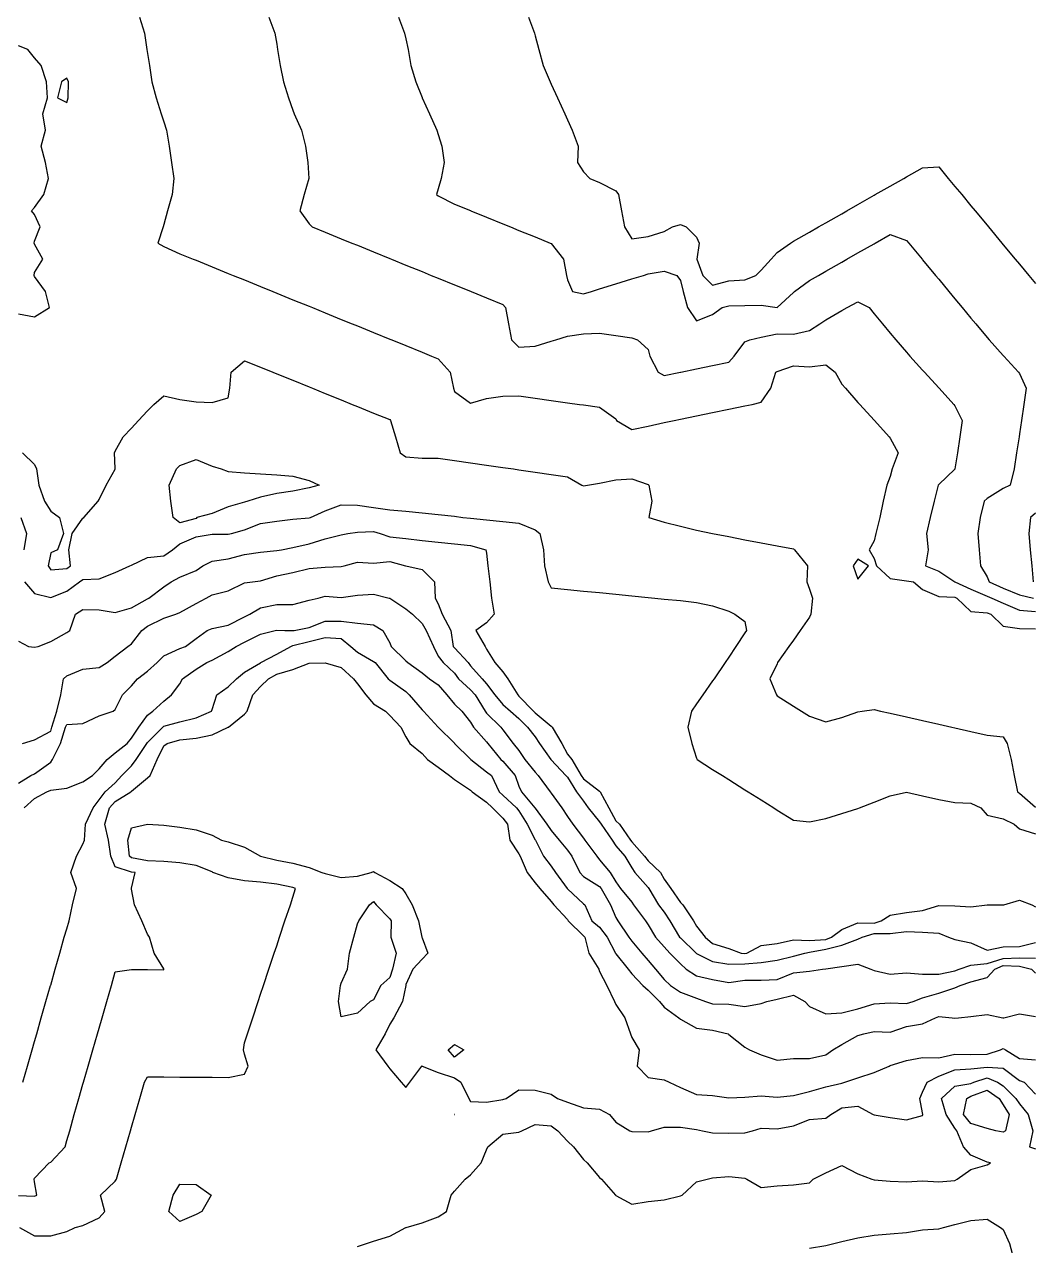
# Model space of a CAD drawing. Header units: metres. Extents: x 2681030 to 2681330, y 1246000 to 1246290.
# Drawn here: x 2681271.94 to 2681303.16, y 1246122.69 to 1246160.52 of the extents above; entities that cross this region are included whole.
import ezdxf

# ---------------------------------------------------------------- set-up
doc = ezdxf.new("R2010")
doc.units = ezdxf.units.M
doc.layers.add('BASIS_HOEHENLINIEN', color=8, linetype='Continuous')

msp = doc.modelspace()

# ---------------------------------------------------------------- linework, layer by layer
at = {"layer": 'BASIS_HOEHENLINIEN'}
for points, elevation in [([(2681275.495, 1246160.75), (2681275.656, 1246160.25), (2681275.731, 1246159.75), (2681275.75, 1246159.625), (2681275.806, 1246159.25), (2681275.881, 1246158.75), (2681276.02, 1246158.25), (2681276.168, 1246157.75), (2681276.25, 1246157.502), (2681276.335, 1246157.25), (2681276.419, 1246156.75), (2681276.492, 1246156.25), (2681276.565, 1246155.75), (2681276.509, 1246155.25), (2681276.37, 1246154.75), (2681276.25, 1246154.322), (2681276.232, 1246154.25), (2681276.066, 1246153.75), (2681276.25, 1246153.647), (2681276.75, 1246153.419), (2681277.166, 1246153.25), (2681277.25, 1246153.216), (2681277.75, 1246153.013), (2681278.25, 1246152.809), (2681278.396, 1246152.75), (2681278.75, 1246152.606), (2681279.25, 1246152.403), (2681279.626, 1246152.25), (2681279.75, 1246152.199), (2681280.25, 1246151.996), (2681280.75, 1246151.793), (2681280.855, 1246151.75), (2681281.25, 1246151.589), (2681281.75, 1246151.386), (2681282.085, 1246151.25), (2681282.25, 1246151.183), (2681282.75, 1246150.979), (2681283.25, 1246150.776), (2681283.314, 1246150.75), (2681283.75, 1246150.573), (2681284.25, 1246150.37), (2681284.544, 1246150.25), (2681284.75, 1246150.166), (2681285.122, 1246149.75), (2681285.221, 1246149.25), (2681285.25, 1246149.152), (2681285.75, 1246148.791), (2681286.25, 1246148.929), (2681286.75, 1246149.005), (2681287.25, 1246149.02), (2681287.75, 1246148.948), (2681288.25, 1246148.876), (2681288.75, 1246148.805), (2681289.13, 1246148.75), (2681289.25, 1246148.733), (2681289.75, 1246148.661), (2681290.25, 1246148.307), (2681290.275, 1246148.25), (2681290.75, 1246147.978), (2681291.25, 1246148.082), (2681291.75, 1246148.186), (2681292.06, 1246148.25), (2681292.25, 1246148.289), (2681292.75, 1246148.393), (2681293.25, 1246148.497), (2681293.75, 1246148.601), (2681294.25, 1246148.705), (2681294.469, 1246148.75), (2681294.75, 1246148.821), (2681295.049, 1246149.25), (2681295.203, 1246149.75), (2681295.25, 1246149.775), (2681295.75, 1246149.949), (2681296.25, 1246149.914), (2681296.75, 1246149.981), (2681297.042, 1246149.75), (2681297.25, 1246149.374), (2681297.363, 1246149.25), (2681297.75, 1246148.813), (2681297.807, 1246148.75), (2681298.25, 1246148.263), (2681298.262, 1246148.25), (2681298.717, 1246147.75), (2681298.75, 1246147.71), (2681298.992, 1246147.25), (2681298.809, 1246146.75), (2681298.75, 1246146.519), (2681298.643, 1246146.25), (2681298.529, 1246145.75), (2681298.429, 1246145.25), (2681298.302, 1246144.75), (2681298.25, 1246144.523), (2681298.095, 1246144.25), (2681298.25, 1246143.975), (2681298.32, 1246143.75), (2681298.75, 1246143.356), (2681299.25, 1246143.284), (2681299.468, 1246143.25), (2681299.75, 1246143.013), (2681300.25, 1246142.803), (2681300.75, 1246142.777), (2681300.814, 1246142.75), (2681301.25, 1246142.333), (2681301.75, 1246142.289), (2681301.861, 1246142.25), (2681302.25, 1246141.884), (2681302.75, 1246141.804), (2681303.25, 1246141.795)], 431), ([(2681279.506, 1246160.75), (2681279.691, 1246160.25), (2681279.75, 1246159.907), (2681279.777, 1246159.75), (2681279.852, 1246159.25), (2681279.962, 1246158.75), (2681280.11, 1246158.25), (2681280.25, 1246157.87), (2681280.295, 1246157.75), (2681280.521, 1246157.25), (2681280.641, 1246156.75), (2681280.714, 1246156.25), (2681280.744, 1246155.75), (2681280.604, 1246155.25), (2681280.465, 1246154.75), (2681280.75, 1246154.344), (2681280.849, 1246154.25), (2681281.25, 1246154.087), (2681281.75, 1246153.884), (2681282.078, 1246153.75), (2681282.25, 1246153.68), (2681282.75, 1246153.477), (2681283.25, 1246153.273), (2681283.308, 1246153.25), (2681283.75, 1246153.07), (2681284.25, 1246152.867), (2681284.537, 1246152.75), (2681284.75, 1246152.664), (2681285.25, 1246152.46), (2681285.75, 1246152.257), (2681285.767, 1246152.25), (2681286.25, 1246152.054), (2681286.75, 1246151.85), (2681286.833, 1246151.75), (2681286.927, 1246151.25), (2681287.024, 1246150.75), (2681287.25, 1246150.52), (2681287.75, 1246150.551), (2681288.25, 1246150.706), (2681288.392, 1246150.75), (2681288.75, 1246150.861), (2681289.25, 1246150.937), (2681289.75, 1246150.955), (2681290.25, 1246150.883), (2681290.75, 1246150.812), (2681290.922, 1246150.75), (2681291.25, 1246150.448), (2681291.303, 1246150.25), (2681291.558, 1246149.75), (2681291.75, 1246149.642), (2681292.25, 1246149.746), (2681292.268, 1246149.75), (2681292.75, 1246149.85), (2681293.25, 1246149.954), (2681293.75, 1246150.058), (2681293.921, 1246150.25), (2681294.25, 1246150.694), (2681294.4, 1246150.75), (2681294.75, 1246150.838), (2681295.25, 1246150.938), (2681295.75, 1246150.931), (2681296.25, 1246151.037), (2681296.573, 1246151.25), (2681296.75, 1246151.376), (2681297.25, 1246151.66), (2681297.418, 1246151.75), (2681297.75, 1246151.934), (2681298.092, 1246151.75), (2681298.25, 1246151.56), (2681298.507, 1246151.25), (2681298.75, 1246150.958), (2681298.923, 1246150.75), (2681299.25, 1246150.37), (2681299.354, 1246150.25), (2681299.75, 1246149.814), (2681299.809, 1246149.75), (2681300.25, 1246149.265), (2681300.263, 1246149.25), (2681300.718, 1246148.75), (2681300.75, 1246148.709), (2681300.978, 1246148.25), (2681300.902, 1246147.75), (2681300.827, 1246147.25), (2681300.751, 1246146.75), (2681300.75, 1246146.749), (2681300.25, 1246146.268), (2681300.236, 1246146.25), (2681300.109, 1246145.75), (2681299.983, 1246145.25), (2681299.877, 1246144.75), (2681299.922, 1246144.25), (2681299.843, 1246143.75), (2681300.25, 1246143.58), (2681300.747, 1246143.25), (2681300.75, 1246143.249), (2681301.25, 1246143.031), (2681301.75, 1246142.813), (2681301.894, 1246142.75), (2681302.25, 1246142.595), (2681302.75, 1246142.377), (2681303.25, 1246142.334)], 430.5), ([(2681283.525, 1246160.75), (2681283.71, 1246160.25), (2681283.75, 1246160.073), (2681283.823, 1246159.75), (2681283.904, 1246159.25), (2681284.053, 1246158.75), (2681284.25, 1246158.264), (2681284.256, 1246158.25), (2681284.481, 1246157.75), (2681284.707, 1246157.25), (2681284.75, 1246157.112), (2681284.863, 1246156.75), (2681284.932, 1246156.25), (2681284.839, 1246155.75), (2681284.75, 1246155.43), (2681284.7, 1246155.25), (2681284.75, 1246155.215), (2681285.25, 1246154.958), (2681285.75, 1246154.754), (2681285.76, 1246154.75), (2681286.25, 1246154.551), (2681286.75, 1246154.348), (2681286.99, 1246154.25), (2681287.25, 1246154.144), (2681287.75, 1246153.941), (2681288.22, 1246153.75), (2681288.25, 1246153.737), (2681288.63, 1246153.25), (2681288.724, 1246152.75), (2681288.75, 1246152.608), (2681288.91, 1246152.25), (2681289.25, 1246152.173), (2681289.499, 1246152.25), (2681289.75, 1246152.328), (2681290.25, 1246152.483), (2681290.75, 1246152.638), (2681291.112, 1246152.75), (2681291.25, 1246152.793), (2681291.75, 1246152.881), (2681292.136, 1246152.75), (2681292.25, 1246152.59), (2681292.341, 1246152.25), (2681292.475, 1246151.75), (2681292.75, 1246151.341), (2681293.25, 1246151.534), (2681293.545, 1246151.75), (2681293.75, 1246151.801), (2681294.25, 1246151.815), (2681294.75, 1246151.829), (2681295.25, 1246151.75), (2681295.75, 1246152.218), (2681295.786, 1246152.25), (2681296.25, 1246152.591), (2681296.529, 1246152.75), (2681296.75, 1246152.876), (2681297.25, 1246153.16), (2681297.408, 1246153.25), (2681297.75, 1246153.445), (2681298.25, 1246153.729), (2681298.287, 1246153.75), (2681298.75, 1246154.014), (2681299.25, 1246153.834), (2681299.32, 1246153.75), (2681299.735, 1246153.25), (2681299.75, 1246153.232), (2681300.15, 1246152.75), (2681300.25, 1246152.63), (2681300.565, 1246152.25), (2681300.75, 1246152.027), (2681300.98, 1246151.75), (2681301.25, 1246151.425), (2681301.395, 1246151.25), (2681301.75, 1246150.823), (2681301.811, 1246150.75), (2681302.25, 1246150.266), (2681302.265, 1246150.25), (2681302.719, 1246149.75), (2681302.75, 1246149.708), (2681302.963, 1246149.25), (2681302.888, 1246148.75), (2681302.812, 1246148.25), (2681302.75, 1246147.837), (2681302.737, 1246147.75), (2681302.661, 1246147.25), (2681302.586, 1246146.75), (2681302.459, 1246146.25), (2681302.25, 1246146.147), (2681301.75, 1246145.837), (2681301.663, 1246145.75), (2681301.536, 1246145.25), (2681301.459, 1246144.75), (2681301.504, 1246144.25), (2681301.548, 1246143.75), (2681301.75, 1246143.404), (2681301.81, 1246143.25), (2681302.25, 1246143.058), (2681302.75, 1246142.855), (2681303.186, 1246142.75)], 430), ([(2681287.544, 1246160.75), (2681287.729, 1246160.25), (2681287.75, 1246160.174), (2681287.869, 1246159.75), (2681288.002, 1246159.25), (2681288.216, 1246158.75), (2681288.25, 1246158.675), (2681288.442, 1246158.25), (2681288.668, 1246157.75), (2681288.75, 1246157.568), (2681288.894, 1246157.25), (2681289.086, 1246156.75), (2681289.066, 1246156.25), (2681289.25, 1246155.957), (2681289.443, 1246155.75), (2681289.75, 1246155.625), (2681290.25, 1246155.366), (2681290.332, 1246155.25), (2681290.426, 1246154.75), (2681290.52, 1246154.25), (2681290.75, 1246153.879), (2681291.25, 1246153.949), (2681291.75, 1246154.105), (2681292.004, 1246154.25), (2681292.25, 1246154.323), (2681292.426, 1246154.25), (2681292.75, 1246153.932), (2681292.837, 1246153.75), (2681292.76, 1246153.25), (2681292.946, 1246152.75), (2681293.25, 1246152.446), (2681293.75, 1246152.579), (2681294.25, 1246152.611), (2681294.585, 1246152.75), (2681294.75, 1246152.911), (2681295.059, 1246153.25), (2681295.25, 1246153.46), (2681295.656, 1246153.75), (2681295.75, 1246153.806), (2681296.25, 1246154.091), (2681296.529, 1246154.25), (2681296.75, 1246154.376), (2681297.25, 1246154.66), (2681297.408, 1246154.75), (2681297.75, 1246154.945), (2681298.25, 1246155.229), (2681298.287, 1246155.25), (2681298.75, 1246155.514), (2681299.165, 1246155.75), (2681299.25, 1246155.798), (2681299.75, 1246156.083), (2681300.25, 1246156.108), (2681300.547, 1246155.75), (2681300.75, 1246155.506), (2681300.962, 1246155.25), (2681301.25, 1246154.904), (2681301.377, 1246154.75), (2681301.75, 1246154.301), (2681301.792, 1246154.25), (2681302.208, 1246153.75), (2681302.25, 1246153.699), (2681302.623, 1246153.25), (2681302.75, 1246153.096), (2681303.038, 1246152.75), (2681303.25, 1246152.494)], 429.5), ([(2681271.75, 1246151.557), (2681272.25, 1246151.463), (2681272.713, 1246151.75), (2681272.592, 1246152.25), (2681272.25, 1246152.717), (2681272.236, 1246152.75), (2681272.25, 1246152.839), (2681272.507, 1246153.25), (2681272.25, 1246153.719), (2681272.241, 1246153.75), (2681272.25, 1246153.806), (2681272.425, 1246154.25), (2681272.25, 1246154.632), (2681272.16, 1246154.75), (2681272.25, 1246154.853), (2681272.538, 1246155.25), (2681272.682, 1246155.75), (2681272.59, 1246156.25), (2681272.452, 1246156.75), (2681272.589, 1246157.25), (2681272.502, 1246157.75), (2681272.651, 1246158.25), (2681272.625, 1246158.75), (2681272.459, 1246159.25), (2681272.25, 1246159.492), (2681272.038, 1246159.75), (2681271.75, 1246159.861)], 431), ([(2681273.25, 1246158.106), (2681273.294, 1246158.25), (2681273.303, 1246158.75), (2681273.25, 1246158.863), (2681273.089, 1246158.75), (2681272.965, 1246158.25), (2681273.25, 1246158.106)], 431), ([(2681271.882, 1246147.25), (2681272.25, 1246146.887), (2681272.31, 1246146.75), (2681272.382, 1246146.25), (2681272.555, 1246145.75), (2681272.75, 1246145.445), (2681273.027, 1246145.25), (2681273.146, 1246144.75), (2681272.958, 1246144.25), (2681272.75, 1246144.151), (2681272.676, 1246143.75), (2681272.75, 1246143.627), (2681273.25, 1246143.664), (2681273.368, 1246143.75), (2681273.31, 1246144.25), (2681273.418, 1246144.75), (2681273.75, 1246145.222), (2681273.779, 1246145.25), (2681274.218, 1246145.75), (2681274.25, 1246145.808), (2681274.466, 1246146.25), (2681274.75, 1246146.748), (2681274.751, 1246146.75), (2681274.75, 1246146.767), (2681274.731, 1246147.25), (2681274.75, 1246147.301), (2681274.996, 1246147.75), (2681275.25, 1246148.018), (2681275.469, 1246148.25), (2681275.75, 1246148.548), (2681275.941, 1246148.75), (2681276.25, 1246149.02), (2681276.75, 1246148.902), (2681277.25, 1246148.832), (2681277.75, 1246148.809), (2681278.25, 1246148.959), (2681278.302, 1246149.25), (2681278.341, 1246149.75), (2681278.75, 1246150.097), (2681279.25, 1246149.905), (2681279.632, 1246149.75), (2681279.75, 1246149.702), (2681280.25, 1246149.499), (2681280.75, 1246149.295), (2681280.862, 1246149.25), (2681281.25, 1246149.092), (2681281.75, 1246148.889), (2681282.091, 1246148.75), (2681282.25, 1246148.685), (2681282.75, 1246148.482), (2681283.25, 1246148.279), (2681283.277, 1246148.25), (2681283.424, 1246147.75), (2681283.577, 1246147.25), (2681283.75, 1246147.129), (2681284.25, 1246147.089), (2681284.75, 1246147.085), (2681285.25, 1246147.013), (2681285.75, 1246146.941), (2681286.25, 1246146.869), (2681286.75, 1246146.797), (2681287.081, 1246146.75), (2681287.25, 1246146.726), (2681287.75, 1246146.654), (2681288.25, 1246146.582), (2681288.75, 1246146.51), (2681289.194, 1246146.25), (2681289.25, 1246146.228), (2681289.374, 1246146.25), (2681289.75, 1246146.313), (2681290.25, 1246146.417), (2681290.75, 1246146.443), (2681291.25, 1246146.27), (2681291.269, 1246146.25), (2681291.371, 1246145.75), (2681291.269, 1246145.25), (2681291.75, 1246145.106), (2681292.25, 1246144.974), (2681292.75, 1246144.856), (2681293.25, 1246144.75), (2681293.25, 1246144.75), (2681293.75, 1246144.655), (2681294.25, 1246144.559), (2681294.75, 1246144.464), (2681295.25, 1246144.369), (2681295.75, 1246144.273), (2681295.782, 1246144.25), (2681296.185, 1246143.75), (2681296.165, 1246143.25), (2681296.25, 1246143.031), (2681296.34, 1246142.75), (2681296.285, 1246142.25), (2681296.25, 1246142.156), (2681295.964, 1246141.75), (2681295.75, 1246141.445), (2681295.613, 1246141.25), (2681295.261, 1246140.75), (2681295.25, 1246140.712), (2681295.024, 1246140.25), (2681295.223, 1246139.75), (2681295.25, 1246139.723), (2681295.75, 1246139.406), (2681295.997, 1246139.25), (2681296.25, 1246139.091), (2681296.75, 1246138.914), (2681297.25, 1246139.046), (2681297.75, 1246139.229), (2681297.884, 1246139.25), (2681298.25, 1246139.294), (2681298.444, 1246139.25), (2681298.75, 1246139.181), (2681299.25, 1246139.068), (2681299.75, 1246138.955), (2681300.25, 1246138.842), (2681300.656, 1246138.75), (2681300.75, 1246138.729), (2681301.25, 1246138.616), (2681301.75, 1246138.503), (2681302.25, 1246138.451), (2681302.365, 1246138.25), (2681302.498, 1246137.75), (2681302.586, 1246137.25), (2681302.691, 1246136.75), (2681302.75, 1246136.708), (2681303.25, 1246136.269)], 431.5), ([(2681277.276, 1246145.25), (2681277.25, 1246145.216), (2681276.75, 1246145.084), (2681276.546, 1246145.25), (2681276.471, 1246145.75), (2681276.422, 1246146.25), (2681276.645, 1246146.75), (2681276.75, 1246146.861), (2681277.25, 1246147.045), (2681277.75, 1246146.842), (2681278.033, 1246146.75), (2681278.25, 1246146.673), (2681278.75, 1246146.629), (2681279.25, 1246146.599), (2681279.75, 1246146.57), (2681280.25, 1246146.523), (2681280.75, 1246146.394), (2681281.062, 1246146.25), (2681280.75, 1246146.163), (2681280.25, 1246146.063), (2681279.75, 1246145.996), (2681279.25, 1246145.88), (2681278.854, 1246145.75), (2681278.75, 1246145.722), (2681278.25, 1246145.575), (2681277.75, 1246145.368), (2681277.276, 1246145.25)], 432), ([(2681271.936, 1246143.25), (2681272.25, 1246142.896), (2681272.75, 1246142.772), (2681273.25, 1246142.963), (2681273.645, 1246143.25), (2681273.75, 1246143.325), (2681274.25, 1246143.351), (2681274.75, 1246143.545), (2681275.205, 1246143.75), (2681275.25, 1246143.77), (2681275.75, 1246144.006), (2681276.25, 1246144.058), (2681276.521, 1246144.25), (2681276.75, 1246144.431), (2681277.25, 1246144.645), (2681277.75, 1246144.73), (2681278.25, 1246144.735), (2681278.352, 1246144.75), (2681278.75, 1246144.863), (2681279.25, 1246145.061), (2681279.75, 1246145.131), (2681280.25, 1246145.194), (2681280.75, 1246145.237), (2681280.8, 1246145.25), (2681281.25, 1246145.451), (2681281.75, 1246145.644), (2681282.25, 1246145.626), (2681282.75, 1246145.553), (2681283.25, 1246145.489), (2681283.75, 1246145.441), (2681284.25, 1246145.395), (2681284.75, 1246145.343), (2681285.25, 1246145.284), (2681285.515, 1246145.25), (2681285.75, 1246145.225), (2681286.25, 1246145.172), (2681286.75, 1246145.12), (2681287.25, 1246145.067), (2681287.75, 1246144.868), (2681287.9, 1246144.75), (2681288.016, 1246144.25), (2681288.039, 1246143.75), (2681288.158, 1246143.25), (2681288.25, 1246143.066), (2681288.75, 1246143.02), (2681289.25, 1246142.97), (2681289.75, 1246142.92), (2681290.25, 1246142.87), (2681290.75, 1246142.821), (2681291.25, 1246142.771), (2681291.459, 1246142.75), (2681291.75, 1246142.721), (2681292.25, 1246142.671), (2681292.75, 1246142.614), (2681293.25, 1246142.514), (2681293.75, 1246142.347), (2681293.938, 1246142.25), (2681294.25, 1246142.021), (2681294.302, 1246141.75), (2681294.25, 1246141.672), (2681293.968, 1246141.25), (2681293.75, 1246140.925), (2681293.633, 1246140.75), (2681293.294, 1246140.25), (2681293.25, 1246140.188), (2681292.942, 1246139.75), (2681292.75, 1246139.477), (2681292.59, 1246139.25), (2681292.478, 1246138.75), (2681292.61, 1246138.25), (2681292.75, 1246137.789), (2681292.773, 1246137.75), (2681293.25, 1246137.445), (2681293.557, 1246137.25), (2681293.75, 1246137.128), (2681294.25, 1246136.813), (2681294.349, 1246136.75), (2681294.75, 1246136.498), (2681295.143, 1246136.25), (2681295.25, 1246136.183), (2681295.75, 1246135.867), (2681296.25, 1246135.821), (2681296.75, 1246135.919), (2681297.25, 1246136.073), (2681297.75, 1246136.231), (2681297.798, 1246136.25), (2681298.25, 1246136.426), (2681298.75, 1246136.621), (2681299.25, 1246136.739), (2681299.75, 1246136.627), (2681300.25, 1246136.514), (2681300.75, 1246136.42), (2681301.25, 1246136.396), (2681301.558, 1246136.25), (2681301.75, 1246136.028), (2681302.25, 1246135.912), (2681302.583, 1246135.75), (2681302.75, 1246135.604), (2681303.25, 1246135.444)], 432), ([(2681271.827, 1246145.25), (2681272.003, 1246144.75), (2681271.916, 1246144.25)], 432), ([(2681303.25, 1246145.381), (2681303.09, 1246145.25), (2681303.041, 1246144.75), (2681303.086, 1246144.25), (2681303.13, 1246143.75), (2681303.174, 1246143.25)], 429.5), ([(2681271.75, 1246141.411), (2681272.059, 1246141.25), (2681272.25, 1246141.227), (2681272.358, 1246141.25), (2681272.75, 1246141.41), (2681273.25, 1246141.681), (2681273.344, 1246141.75), (2681273.518, 1246142.25), (2681273.75, 1246142.402), (2681274.25, 1246142.389), (2681274.75, 1246142.301), (2681275.25, 1246142.451), (2681275.75, 1246142.724), (2681275.79, 1246142.75), (2681276.25, 1246143.098), (2681276.481, 1246143.25), (2681276.75, 1246143.402), (2681277.25, 1246143.605), (2681277.459, 1246143.75), (2681277.75, 1246143.892), (2681278.25, 1246143.962), (2681278.75, 1246144.104), (2681279.25, 1246144.169), (2681279.75, 1246144.223), (2681279.894, 1246144.25), (2681280.25, 1246144.319), (2681280.75, 1246144.431), (2681281.25, 1246144.589), (2681281.75, 1246144.712), (2681281.954, 1246144.75), (2681282.25, 1246144.798), (2681282.75, 1246144.811), (2681282.954, 1246144.75), (2681283.25, 1246144.649), (2681283.75, 1246144.592), (2681284.25, 1246144.539), (2681284.75, 1246144.486), (2681285.25, 1246144.433), (2681285.75, 1246144.381), (2681286.229, 1246144.25), (2681286.25, 1246144.142), (2681286.292, 1246143.75), (2681286.347, 1246143.25), (2681286.405, 1246142.75), (2681286.483, 1246142.25), (2681286.25, 1246141.981), (2681285.911, 1246141.75), (2681286.202, 1246141.25), (2681286.25, 1246141.171), (2681286.499, 1246140.75), (2681286.75, 1246140.466), (2681286.911, 1246140.25), (2681287.213, 1246139.75), (2681287.25, 1246139.717), (2681287.7, 1246139.25), (2681287.75, 1246139.199), (2681288.25, 1246138.779), (2681288.277, 1246138.75), (2681288.579, 1246138.25), (2681288.75, 1246137.918), (2681288.887, 1246137.75), (2681289.176, 1246137.25), (2681289.25, 1246137.152), (2681289.75, 1246136.766), (2681289.767, 1246136.75), (2681290.032, 1246136.25), (2681290.25, 1246135.847), (2681290.363, 1246135.75), (2681290.706, 1246135.25), (2681290.75, 1246135.203), (2681291.135, 1246134.75), (2681291.25, 1246134.61), (2681291.637, 1246134.25), (2681291.75, 1246134.044), (2681291.953, 1246133.75), (2681292.25, 1246133.319), (2681292.327, 1246133.25), (2681292.652, 1246132.75), (2681292.75, 1246132.59), (2681293.021, 1246132.25), (2681293.25, 1246132.045), (2681293.75, 1246131.894), (2681294.131, 1246131.75), (2681294.25, 1246131.735), (2681294.304, 1246131.75), (2681294.75, 1246131.989), (2681295.25, 1246132.048), (2681295.75, 1246132.159), (2681296.25, 1246132.146), (2681296.75, 1246132.168), (2681296.934, 1246132.25), (2681297.25, 1246132.48), (2681297.75, 1246132.687), (2681298.25, 1246132.677), (2681298.463, 1246132.75), (2681298.75, 1246132.923), (2681299.25, 1246133.005), (2681299.75, 1246133.074), (2681300.25, 1246133.228), (2681300.75, 1246133.212), (2681301.25, 1246133.189), (2681301.746, 1246133.25), (2681301.75, 1246133.251), (2681301.804, 1246133.25), (2681302.25, 1246133.244), (2681302.262, 1246133.25), (2681302.75, 1246133.392), (2681303.138, 1246133.25), (2681303.25, 1246133.185)], 432.5), ([(2681271.872, 1246138.25), (2681272.25, 1246138.361), (2681272.75, 1246138.626), (2681272.788, 1246138.75), (2681272.94, 1246139.25), (2681273.064, 1246139.75), (2681273.142, 1246140.25), (2681273.25, 1246140.344), (2681273.75, 1246140.546), (2681274.25, 1246140.596), (2681274.498, 1246140.75), (2681274.75, 1246140.956), (2681275.14, 1246141.25), (2681275.25, 1246141.332), (2681275.573, 1246141.75), (2681275.75, 1246141.876), (2681276.25, 1246142.127), (2681276.625, 1246142.25), (2681276.75, 1246142.301), (2681277.25, 1246142.581), (2681277.564, 1246142.75), (2681277.75, 1246142.855), (2681278.25, 1246142.974), (2681278.75, 1246143.22), (2681278.998, 1246143.25), (2681279.25, 1246143.286), (2681279.75, 1246143.435), (2681280.25, 1246143.544), (2681280.75, 1246143.665), (2681281.25, 1246143.707), (2681281.75, 1246143.732), (2681281.836, 1246143.75), (2681282.25, 1246143.862), (2681282.75, 1246143.834), (2681283.25, 1246143.883), (2681283.742, 1246143.75), (2681283.75, 1246143.747), (2681284.25, 1246143.636), (2681284.633, 1246143.25), (2681284.653, 1246142.75), (2681284.75, 1246142.575), (2681284.878, 1246142.25), (2681285.146, 1246141.75), (2681285.218, 1246141.25), (2681285.25, 1246141.213), (2681285.674, 1246140.75), (2681285.75, 1246140.647), (2681286.111, 1246140.25), (2681286.25, 1246140.097), (2681286.508, 1246139.75), (2681286.75, 1246139.451), (2681286.989, 1246139.25), (2681287.25, 1246139.024), (2681287.516, 1246138.75), (2681287.75, 1246138.452), (2681287.884, 1246138.25), (2681288.243, 1246137.75), (2681288.25, 1246137.742), (2681288.704, 1246137.25), (2681288.75, 1246137.204), (2681289.032, 1246136.75), (2681289.25, 1246136.457), (2681289.394, 1246136.25), (2681289.75, 1246135.82), (2681289.794, 1246135.75), (2681290.135, 1246135.25), (2681290.25, 1246135.079), (2681290.531, 1246134.75), (2681290.75, 1246134.39), (2681290.835, 1246134.25), (2681291.25, 1246133.788), (2681291.27, 1246133.75), (2681291.576, 1246133.25), (2681291.75, 1246133.015), (2681291.919, 1246132.75), (2681292.224, 1246132.25), (2681292.25, 1246132.222), (2681292.739, 1246131.75), (2681292.75, 1246131.739), (2681293.25, 1246131.487), (2681293.75, 1246131.411), (2681294.25, 1246131.422), (2681294.75, 1246131.461), (2681295.25, 1246131.533), (2681295.75, 1246131.658), (2681296.1, 1246131.75), (2681296.25, 1246131.778), (2681296.75, 1246131.87), (2681297.25, 1246131.999), (2681297.75, 1246132.182), (2681297.877, 1246132.25), (2681298.25, 1246132.359), (2681298.75, 1246132.358), (2681299.25, 1246132.418), (2681299.75, 1246132.402), (2681300.25, 1246132.367), (2681300.554, 1246132.25), (2681300.75, 1246132.178), (2681301.25, 1246132.067), (2681301.75, 1246131.842), (2681302.25, 1246131.947), (2681302.75, 1246131.958), (2681303.25, 1246132.079)], 433), ([(2681297.75, 1246143.334), (2681298.079, 1246143.75), (2681297.75, 1246143.957), (2681297.596, 1246143.75), (2681297.75, 1246143.334)], 431), ([(2681271.75, 1246137.015), (2681272.134, 1246137.25), (2681272.25, 1246137.303), (2681272.75, 1246137.664), (2681272.804, 1246137.75), (2681273.055, 1246138.25), (2681273.21, 1246138.75), (2681273.25, 1246138.839), (2681273.75, 1246138.868), (2681274.25, 1246139.107), (2681274.68, 1246139.25), (2681274.75, 1246139.294), (2681274.977, 1246139.75), (2681275.25, 1246140.033), (2681275.437, 1246140.25), (2681275.75, 1246140.486), (2681276.045, 1246140.75), (2681276.25, 1246140.957), (2681276.75, 1246141.187), (2681276.926, 1246141.25), (2681277.25, 1246141.498), (2681277.592, 1246141.75), (2681277.75, 1246141.812), (2681278.25, 1246141.912), (2681278.75, 1246142.166), (2681278.913, 1246142.25), (2681279.25, 1246142.45), (2681279.75, 1246142.548), (2681280.25, 1246142.557), (2681280.75, 1246142.689), (2681281.033, 1246142.75), (2681281.25, 1246142.809), (2681281.75, 1246142.769), (2681282.25, 1246142.838), (2681282.75, 1246142.867), (2681283.228, 1246142.75), (2681283.25, 1246142.743), (2681283.75, 1246142.422), (2681283.958, 1246142.25), (2681284.25, 1246141.959), (2681284.375, 1246141.75), (2681284.601, 1246141.25), (2681284.75, 1246140.949), (2681284.909, 1246140.75), (2681285.25, 1246140.424), (2681285.379, 1246140.25), (2681285.75, 1246139.904), (2681285.895, 1246139.75), (2681286.202, 1246139.25), (2681286.25, 1246139.184), (2681286.687, 1246138.75), (2681286.75, 1246138.67), (2681287.072, 1246138.25), (2681287.25, 1246138.024), (2681287.429, 1246137.75), (2681287.75, 1246137.362), (2681287.848, 1246137.25), (2681288.215, 1246136.75), (2681288.25, 1246136.71), (2681288.582, 1246136.25), (2681288.75, 1246135.984), (2681288.915, 1246135.75), (2681289.25, 1246135.313), (2681289.296, 1246135.25), (2681289.658, 1246134.75), (2681289.75, 1246134.643), (2681290.08, 1246134.25), (2681290.25, 1246133.962), (2681290.4, 1246133.75), (2681290.75, 1246133.329), (2681290.801, 1246133.25), (2681291.175, 1246132.75), (2681291.25, 1246132.63), (2681291.48, 1246132.25), (2681291.75, 1246131.945), (2681291.922, 1246131.75), (2681292.25, 1246131.423), (2681292.425, 1246131.25), (2681292.75, 1246131.045), (2681293.25, 1246130.933), (2681293.75, 1246130.845), (2681294.25, 1246130.913), (2681294.75, 1246130.916), (2681295.25, 1246130.936), (2681295.75, 1246131.141), (2681296.25, 1246131.189), (2681296.656, 1246131.25), (2681296.75, 1246131.264), (2681297.25, 1246131.336), (2681297.75, 1246131.408), (2681298.151, 1246131.25), (2681298.25, 1246131.209), (2681298.75, 1246131.103), (2681299.25, 1246131.144), (2681299.75, 1246131.102), (2681300.25, 1246131.096), (2681300.75, 1246131.202), (2681300.881, 1246131.25), (2681301.25, 1246131.38), (2681301.75, 1246131.43), (2681302.25, 1246131.588), (2681302.75, 1246131.601), (2681303.25, 1246131.592)], 433.5), ([(2681271.93, 1246136.25), (2681272.25, 1246136.537), (2681272.63, 1246136.75), (2681272.75, 1246136.798), (2681273.25, 1246136.863), (2681273.75, 1246137.053), (2681274.046, 1246137.25), (2681274.25, 1246137.457), (2681274.501, 1246137.75), (2681274.75, 1246137.959), (2681275.122, 1246138.25), (2681275.25, 1246138.411), (2681275.482, 1246138.75), (2681275.75, 1246139.124), (2681275.918, 1246139.25), (2681276.25, 1246139.556), (2681276.489, 1246139.75), (2681276.75, 1246140.096), (2681276.828, 1246140.25), (2681277.25, 1246140.55), (2681277.59, 1246140.75), (2681277.75, 1246140.824), (2681278.25, 1246141.092), (2681278.489, 1246141.25), (2681278.75, 1246141.383), (2681279.25, 1246141.634), (2681279.705, 1246141.75), (2681279.75, 1246141.759), (2681279.997, 1246141.75), (2681280.25, 1246141.745), (2681280.293, 1246141.75), (2681280.75, 1246141.839), (2681281.25, 1246142.031), (2681281.75, 1246142.038), (2681282.25, 1246141.972), (2681282.75, 1246141.923), (2681283.039, 1246141.75), (2681283.25, 1246141.367), (2681283.298, 1246141.25), (2681283.75, 1246140.807), (2681283.807, 1246140.75), (2681284.25, 1246140.436), (2681284.476, 1246140.25), (2681284.75, 1246140.058), (2681285.013, 1246139.75), (2681285.25, 1246139.46), (2681285.48, 1246139.25), (2681285.75, 1246138.909), (2681285.841, 1246138.75), (2681286.25, 1246138.295), (2681286.285, 1246138.25), (2681286.691, 1246137.75), (2681286.75, 1246137.699), (2681287.136, 1246137.25), (2681287.25, 1246136.924), (2681287.331, 1246136.75), (2681287.746, 1246136.25), (2681287.75, 1246136.243), (2681288.117, 1246135.75), (2681288.25, 1246135.548), (2681288.497, 1246135.25), (2681288.75, 1246134.944), (2681288.89, 1246134.75), (2681289.132, 1246134.25), (2681289.25, 1246134.127), (2681289.75, 1246133.811), (2681289.794, 1246133.75), (2681290.088, 1246133.25), (2681290.25, 1246132.85), (2681290.311, 1246132.75), (2681290.655, 1246132.25), (2681290.75, 1246132.12), (2681291.053, 1246131.75), (2681291.25, 1246131.522), (2681291.48, 1246131.25), (2681291.75, 1246130.929), (2681291.944, 1246130.75), (2681292.25, 1246130.544), (2681292.75, 1246130.354), (2681293.033, 1246130.25), (2681293.25, 1246130.181), (2681293.75, 1246130.169), (2681294.25, 1246130.098), (2681294.75, 1246130.193), (2681294.926, 1246130.25), (2681295.25, 1246130.323), (2681295.75, 1246130.445), (2681296.107, 1246130.25), (2681296.25, 1246130.1), (2681296.75, 1246129.873), (2681297.25, 1246129.898), (2681297.75, 1246130.023), (2681298.25, 1246130.176), (2681298.75, 1246130.21), (2681299.25, 1246130.189), (2681299.454, 1246130.25), (2681299.75, 1246130.363), (2681300.25, 1246130.509), (2681300.75, 1246130.676), (2681300.911, 1246130.75), (2681301.25, 1246130.866), (2681301.75, 1246130.994), (2681301.987, 1246131.25), (2681302.25, 1246131.367), (2681302.75, 1246131.351), (2681303.126, 1246131.25), (2681303.25, 1246131.134)], 434), ([(2681271.887, 1246127.75), (2681272.03, 1246128.25), (2681272.173, 1246128.75), (2681272.25, 1246129.017), (2681272.317, 1246129.25), (2681272.46, 1246129.75), (2681272.604, 1246130.25), (2681272.747, 1246130.75), (2681272.75, 1246130.76), (2681272.891, 1246131.25), (2681273.034, 1246131.75), (2681273.17, 1246132.25), (2681273.25, 1246132.502), (2681273.321, 1246132.75), (2681273.422, 1246133.25), (2681273.545, 1246133.75), (2681273.371, 1246134.25), (2681273.55, 1246134.75), (2681273.75, 1246135.123), (2681273.797, 1246135.25), (2681273.831, 1246135.75), (2681274.066, 1246136.25), (2681274.25, 1246136.501), (2681274.442, 1246136.75), (2681274.75, 1246137.023), (2681274.949, 1246137.25), (2681275.25, 1246137.55), (2681275.402, 1246137.75), (2681275.73, 1246138.25), (2681275.75, 1246138.273), (2681276.22, 1246138.75), (2681276.25, 1246138.778), (2681276.75, 1246138.913), (2681277.25, 1246139.045), (2681277.731, 1246139.25), (2681277.75, 1246139.295), (2681277.891, 1246139.75), (2681278.25, 1246140), (2681278.506, 1246140.25), (2681278.75, 1246140.451), (2681279.25, 1246140.745), (2681279.257, 1246140.75), (2681279.75, 1246141.012), (2681280.186, 1246141.25), (2681280.25, 1246141.284), (2681280.75, 1246141.409), (2681281.25, 1246141.53), (2681281.75, 1246141.499), (2681282.048, 1246141.25), (2681282.25, 1246141.078), (2681282.75, 1246140.788), (2681282.801, 1246140.75), (2681283.201, 1246140.25), (2681283.25, 1246140.204), (2681283.75, 1246139.858), (2681283.856, 1246139.75), (2681284.25, 1246139.292), (2681284.3, 1246139.25), (2681284.75, 1246138.753), (2681284.754, 1246138.75), (2681285.25, 1246138.257), (2681285.256, 1246138.25), (2681285.75, 1246137.764), (2681285.765, 1246137.75), (2681286.25, 1246137.372), (2681286.396, 1246137.25), (2681286.64, 1246136.75), (2681286.75, 1246136.642), (2681287.179, 1246136.25), (2681287.25, 1246136.158), (2681287.502, 1246135.75), (2681287.75, 1246135.265), (2681287.759, 1246135.25), (2681288.008, 1246134.75), (2681288.25, 1246134.447), (2681288.386, 1246134.25), (2681288.748, 1246133.75), (2681288.75, 1246133.747), (2681289.25, 1246133.28), (2681289.29, 1246133.25), (2681289.513, 1246132.75), (2681289.75, 1246132.551), (2681289.987, 1246132.25), (2681290.237, 1246131.75), (2681290.25, 1246131.732), (2681290.633, 1246131.25), (2681290.75, 1246131.113), (2681291.091, 1246130.75), (2681291.25, 1246130.606), (2681291.604, 1246130.25), (2681291.75, 1246130.078), (2681292.198, 1246129.75), (2681292.25, 1246129.707), (2681292.75, 1246129.423), (2681293.25, 1246129.365), (2681293.726, 1246129.25), (2681293.75, 1246129.232), (2681294.25, 1246128.84), (2681294.394, 1246128.75), (2681294.75, 1246128.597), (2681295.25, 1246128.434), (2681295.75, 1246128.49), (2681296.25, 1246128.487), (2681296.75, 1246128.604), (2681296.974, 1246128.75), (2681297.25, 1246128.917), (2681297.75, 1246129.202), (2681297.931, 1246129.25), (2681298.25, 1246129.322), (2681298.75, 1246129.298), (2681299.25, 1246129.48), (2681299.75, 1246129.564), (2681300.147, 1246129.75), (2681300.25, 1246129.788), (2681300.668, 1246129.75), (2681300.75, 1246129.731), (2681300.863, 1246129.75), (2681301.25, 1246129.788), (2681301.75, 1246129.849), (2681302.236, 1246129.75), (2681302.25, 1246129.746), (2681302.268, 1246129.75), (2681302.75, 1246129.866), (2681303.25, 1246129.786)], 434.5), ([(2681271.75, 1246124.243), (2681272.25, 1246124.225), (2681272.323, 1246124.25), (2681272.25, 1246124.662), (2681272.235, 1246124.75), (2681272.25, 1246124.78), (2681272.703, 1246125.25), (2681272.75, 1246125.274), (2681273.195, 1246125.75), (2681273.25, 1246125.943), (2681273.338, 1246126.25), (2681273.481, 1246126.75), (2681273.625, 1246127.25), (2681273.75, 1246127.686), (2681273.768, 1246127.75), (2681273.912, 1246128.25), (2681274.055, 1246128.75), (2681274.199, 1246129.25), (2681274.25, 1246129.429), (2681274.342, 1246129.75), (2681274.486, 1246130.25), (2681274.629, 1246130.75), (2681274.75, 1246131.172), (2681275.25, 1246131.243), (2681275.75, 1246131.239), (2681276.25, 1246131.236), (2681276.255, 1246131.25), (2681276.25, 1246131.26), (2681275.958, 1246131.75), (2681275.805, 1246132.25), (2681275.75, 1246132.341), (2681275.568, 1246132.75), (2681275.342, 1246133.25), (2681275.25, 1246133.732), (2681275.248, 1246133.75), (2681275.25, 1246133.767), (2681275.362, 1246134.25), (2681275.25, 1246134.264), (2681274.75, 1246134.423), (2681274.616, 1246134.75), (2681274.544, 1246135.25), (2681274.431, 1246135.75), (2681274.57, 1246136.25), (2681274.75, 1246136.448), (2681275.233, 1246136.75), (2681275.25, 1246136.769), (2681275.75, 1246137.182), (2681275.83, 1246137.25), (2681276.046, 1246137.75), (2681276.25, 1246138.177), (2681276.355, 1246138.25), (2681276.75, 1246138.355), (2681277.25, 1246138.414), (2681277.75, 1246138.51), (2681278.25, 1246138.748), (2681278.253, 1246138.75), (2681278.75, 1246139.158), (2681278.832, 1246139.25), (2681279.007, 1246139.75), (2681279.25, 1246140.007), (2681279.498, 1246140.25), (2681279.75, 1246140.392), (2681280.25, 1246140.543), (2681280.75, 1246140.735), (2681281.25, 1246140.746), (2681281.75, 1246140.597), (2681282.127, 1246140.25), (2681282.25, 1246140.097), (2681282.509, 1246139.75), (2681282.75, 1246139.479), (2681283.116, 1246139.25), (2681283.25, 1246139.113), (2681283.59, 1246138.75), (2681283.75, 1246138.448), (2681283.876, 1246138.25), (2681284.25, 1246137.931), (2681284.416, 1246137.75), (2681284.75, 1246137.516), (2681285.103, 1246137.25), (2681285.25, 1246137.134), (2681285.75, 1246136.798), (2681285.803, 1246136.75), (2681286.25, 1246136.43), (2681286.434, 1246136.25), (2681286.75, 1246135.936), (2681286.899, 1246135.75), (2681286.972, 1246135.25), (2681287.25, 1246134.827), (2681287.29, 1246134.75), (2681287.508, 1246134.25), (2681287.75, 1246133.93), (2681287.897, 1246133.75), (2681288.25, 1246133.353), (2681288.329, 1246133.25), (2681288.75, 1246132.789), (2681288.777, 1246132.75), (2681289.25, 1246132.282), (2681289.289, 1246132.25), (2681289.42, 1246131.75), (2681289.721, 1246131.25), (2681289.75, 1246131.183), (2681289.973, 1246130.75), (2681290.209, 1246130.25), (2681290.25, 1246130.161), (2681290.525, 1246129.75), (2681290.706, 1246129.25), (2681290.75, 1246129.138), (2681290.972, 1246128.75), (2681290.911, 1246128.25), (2681291.25, 1246127.895), (2681291.75, 1246127.823), (2681291.898, 1246127.75), (2681292.25, 1246127.583), (2681292.75, 1246127.375), (2681293.25, 1246127.342), (2681293.75, 1246127.269), (2681294.25, 1246127.29), (2681294.75, 1246127.332), (2681295.25, 1246127.287), (2681295.75, 1246127.342), (2681296.25, 1246127.464), (2681296.75, 1246127.611), (2681297.25, 1246127.727), (2681297.341, 1246127.75), (2681297.75, 1246127.883), (2681298.25, 1246128.051), (2681298.712, 1246128.25), (2681298.75, 1246128.266), (2681299.25, 1246128.42), (2681299.75, 1246128.517), (2681300.25, 1246128.503), (2681300.75, 1246128.621), (2681301.25, 1246128.615), (2681301.75, 1246128.621), (2681302.159, 1246128.75), (2681302.25, 1246128.794), (2681302.323, 1246128.75), (2681302.75, 1246128.486), (2681303.25, 1246128.442)], 435), ([(2681271.78, 1246123.25), (2681272.25, 1246122.99), (2681272.75, 1246122.995), (2681273.25, 1246123.122), (2681273.51, 1246123.25), (2681273.75, 1246123.31), (2681274.25, 1246123.554), (2681274.426, 1246123.75), (2681274.291, 1246124.25), (2681274.75, 1246124.686), (2681274.793, 1246124.75), (2681274.933, 1246125.25), (2681275.076, 1246125.75), (2681275.22, 1246126.25), (2681275.25, 1246126.355), (2681275.363, 1246126.75), (2681275.507, 1246127.25), (2681275.654, 1246127.75), (2681275.75, 1246127.917), (2681276.25, 1246127.914), (2681276.75, 1246127.91), (2681277.25, 1246127.907), (2681277.75, 1246127.903), (2681278.25, 1246127.9), (2681278.75, 1246128.002), (2681278.864, 1246128.25), (2681278.75, 1246128.623), (2681278.723, 1246128.75), (2681278.75, 1246128.975), (2681278.841, 1246129.25), (2681279.008, 1246129.75), (2681279.174, 1246130.25), (2681279.25, 1246130.478), (2681279.34, 1246130.75), (2681279.507, 1246131.25), (2681279.673, 1246131.75), (2681279.75, 1246131.98), (2681279.84, 1246132.25), (2681280.006, 1246132.75), (2681280.173, 1246133.25), (2681280.25, 1246133.483), (2681280.332, 1246133.75), (2681280.25, 1246133.789), (2681279.75, 1246133.886), (2681279.25, 1246133.949), (2681278.75, 1246133.99), (2681278.25, 1246134.081), (2681277.775, 1246134.25), (2681277.75, 1246134.268), (2681277.25, 1246134.466), (2681276.75, 1246134.544), (2681276.25, 1246134.585), (2681275.75, 1246134.615), (2681275.25, 1246134.702), (2681275.187, 1246134.75), (2681275.134, 1246135.25), (2681275.25, 1246135.629), (2681275.75, 1246135.749), (2681276.25, 1246135.716), (2681276.75, 1246135.658), (2681277.25, 1246135.573), (2681277.75, 1246135.404), (2681278.042, 1246135.25), (2681278.25, 1246135.2), (2681278.75, 1246135.036), (2681279.249, 1246134.75), (2681279.25, 1246134.75), (2681279.75, 1246134.635), (2681280.25, 1246134.537), (2681280.75, 1246134.4), (2681281.148, 1246134.25), (2681281.25, 1246134.215), (2681281.75, 1246134.093), (2681282.25, 1246134.132), (2681282.674, 1246134.25), (2681282.75, 1246134.275), (2681282.784, 1246134.25), (2681283.25, 1246133.998), (2681283.63, 1246133.75), (2681283.75, 1246133.585), (2681283.94, 1246133.25), (2681284.138, 1246132.75), (2681284.244, 1246132.25), (2681284.25, 1246132.22), (2681284.434, 1246131.75), (2681284.25, 1246131.568), (2681283.961, 1246131.25), (2681283.75, 1246130.782), (2681283.744, 1246130.75), (2681283.64, 1246130.25), (2681283.374, 1246129.75), (2681283.25, 1246129.546), (2681283.112, 1246129.25), (2681282.82, 1246128.75), (2681283.191, 1246128.25), (2681283.25, 1246128.171), (2681283.602, 1246127.75), (2681283.75, 1246127.584), (2681283.874, 1246127.75), (2681284.246, 1246128.25), (2681284.25, 1246128.254), (2681284.257, 1246128.25), (2681284.75, 1246128.049), (2681285.25, 1246127.888), (2681285.452, 1246127.75), (2681285.695, 1246127.25), (2681285.75, 1246127.152), (2681286.25, 1246127.138), (2681286.75, 1246127.212), (2681286.851, 1246127.25), (2681287.25, 1246127.519), (2681287.75, 1246127.503), (2681288.25, 1246127.386), (2681288.448, 1246127.25), (2681288.75, 1246127.132), (2681289.25, 1246126.956), (2681289.75, 1246126.916), (2681290.056, 1246126.75), (2681290.25, 1246126.514), (2681290.689, 1246126.25), (2681290.75, 1246126.22), (2681291.25, 1246126.211), (2681291.354, 1246126.25), (2681291.75, 1246126.355), (2681292.25, 1246126.361), (2681292.75, 1246126.29), (2681292.931, 1246126.25), (2681293.25, 1246126.182), (2681293.75, 1246126.175), (2681294.25, 1246126.18), (2681294.485, 1246126.25), (2681294.75, 1246126.326), (2681295.25, 1246126.305), (2681295.75, 1246126.4), (2681296.25, 1246126.601), (2681296.75, 1246126.633), (2681296.908, 1246126.75), (2681297.25, 1246126.955), (2681297.75, 1246127.006), (2681298.222, 1246126.75), (2681298.25, 1246126.738), (2681298.75, 1246126.659), (2681299.25, 1246126.586), (2681299.75, 1246126.724), (2681299.758, 1246126.75), (2681299.75, 1246126.803), (2681299.664, 1246127.25), (2681299.75, 1246127.446), (2681299.895, 1246127.75), (2681300.25, 1246127.937), (2681300.75, 1246128.132), (2681301.25, 1246128.17), (2681301.75, 1246128.213), (2681302.25, 1246128.183), (2681302.75, 1246127.806), (2681302.896, 1246127.75), (2681303.25, 1246127.383)], 435.5), ([(2681282.644, 1246130.25), (2681282.25, 1246129.892), (2681281.75, 1246129.782), (2681281.664, 1246130.25), (2681281.729, 1246130.75), (2681281.75, 1246130.822), (2681281.941, 1246131.25), (2681282.002, 1246131.75), (2681282.138, 1246132.25), (2681282.25, 1246132.661), (2681282.291, 1246132.75), (2681282.621, 1246133.25), (2681282.75, 1246133.348), (2681282.834, 1246133.25), (2681283.25, 1246132.812), (2681283.291, 1246132.75), (2681283.287, 1246132.25), (2681283.452, 1246131.75), (2681283.34, 1246131.25), (2681283.25, 1246130.997), (2681282.971, 1246130.75), (2681282.75, 1246130.307), (2681282.644, 1246130.25)], 436), ([(2681285.546, 1246128.75), (2681285.25, 1246128.525), (2681285.058, 1246128.75), (2681285.25, 1246128.921), (2681285.546, 1246128.75)], 435.5), ([(2681282.25, 1246122.662), (2681282.527, 1246122.75), (2681282.75, 1246122.825), (2681283.25, 1246122.984), (2681283.75, 1246123.247), (2681283.76, 1246123.25), (2681284.25, 1246123.397), (2681284.75, 1246123.585), (2681285.009, 1246123.75), (2681285.149, 1246124.25), (2681285.25, 1246124.372), (2681285.587, 1246124.75), (2681285.75, 1246124.881), (2681286.083, 1246125.25), (2681286.25, 1246125.656), (2681286.288, 1246125.75), (2681286.75, 1246126.146), (2681287.25, 1246126.203), (2681287.345, 1246126.25), (2681287.75, 1246126.44), (2681288.25, 1246126.402), (2681288.456, 1246126.25), (2681288.75, 1246125.93), (2681288.936, 1246125.75), (2681289.25, 1246125.357), (2681289.36, 1246125.25), (2681289.75, 1246124.795), (2681289.811, 1246124.75), (2681290.244, 1246124.25), (2681290.25, 1246124.241), (2681290.75, 1246123.978), (2681291.25, 1246124.053), (2681291.75, 1246124.112), (2681292.25, 1246124.227), (2681292.303, 1246124.25), (2681292.75, 1246124.66), (2681293.077, 1246124.75), (2681293.25, 1246124.793), (2681293.75, 1246124.829), (2681294.25, 1246124.775), (2681294.312, 1246124.75), (2681294.75, 1246124.492), (2681295.25, 1246124.541), (2681295.75, 1246124.574), (2681296.25, 1246124.632), (2681296.358, 1246124.75), (2681296.75, 1246124.939), (2681297.25, 1246125.166), (2681297.75, 1246124.914), (2681298.179, 1246124.75), (2681298.25, 1246124.729), (2681298.75, 1246124.688), (2681299.25, 1246124.666), (2681299.75, 1246124.691), (2681300.25, 1246124.661), (2681300.75, 1246124.702), (2681300.824, 1246124.75), (2681301.25, 1246125.045), (2681301.75, 1246125.196), (2681301.855, 1246125.25), (2681301.75, 1246125.276), (2681301.25, 1246125.488), (2681301.018, 1246125.75), (2681300.808, 1246126.25), (2681300.75, 1246126.324), (2681300.478, 1246126.75), (2681300.341, 1246127.25), (2681300.75, 1246127.634), (2681301.25, 1246127.714), (2681301.337, 1246127.75), (2681301.75, 1246127.89), (2681302.074, 1246127.75), (2681302.25, 1246127.636), (2681302.637, 1246127.25), (2681302.75, 1246127.079), (2681303.021, 1246126.75), (2681303.163, 1246126.25), (2681303.065, 1246125.75), (2681303.25, 1246125.692)], 436), ([(2681302.314, 1246126.25), (2681302.25, 1246126.201), (2681302.015, 1246126.25), (2681301.75, 1246126.316), (2681301.25, 1246126.474), (2681301.014, 1246126.75), (2681301.122, 1246127.25), (2681301.25, 1246127.318), (2681301.75, 1246127.509), (2681302.123, 1246127.25), (2681302.25, 1246127.051), (2681302.431, 1246126.75), (2681302.314, 1246126.25)], 436.5), ([(2681285.25, 1246126.747), (2681285.256, 1246126.75), (2681285.25, 1246126.753), (2681285.245, 1246126.75), (2681285.25, 1246126.747)], 435.5), ([(2681277.428, 1246123.75), (2681277.25, 1246123.653), (2681276.75, 1246123.439), (2681276.407, 1246123.75), (2681276.546, 1246124.25), (2681276.75, 1246124.589), (2681277.25, 1246124.585), (2681277.722, 1246124.25), (2681277.428, 1246123.75)], 436), ([(2681296.25, 1246122.613), (2681296.75, 1246122.693), (2681297, 1246122.75), (2681297.25, 1246122.816), (2681297.75, 1246122.927), (2681298.25, 1246123.009), (2681298.75, 1246123.055), (2681299.25, 1246123.098), (2681299.75, 1246123.181), (2681300.25, 1246123.209), (2681300.401, 1246123.25), (2681300.75, 1246123.34), (2681301.25, 1246123.467), (2681301.75, 1246123.512), (2681302.165, 1246123.25), (2681302.25, 1246123.186), (2681302.439, 1246122.75), (2681302.576, 1246122.25)], 436.5)]:
    msp.add_lwpolyline(points, dxfattribs=dict(at, elevation=elevation))

doc.saveas('drawing.dxf')
